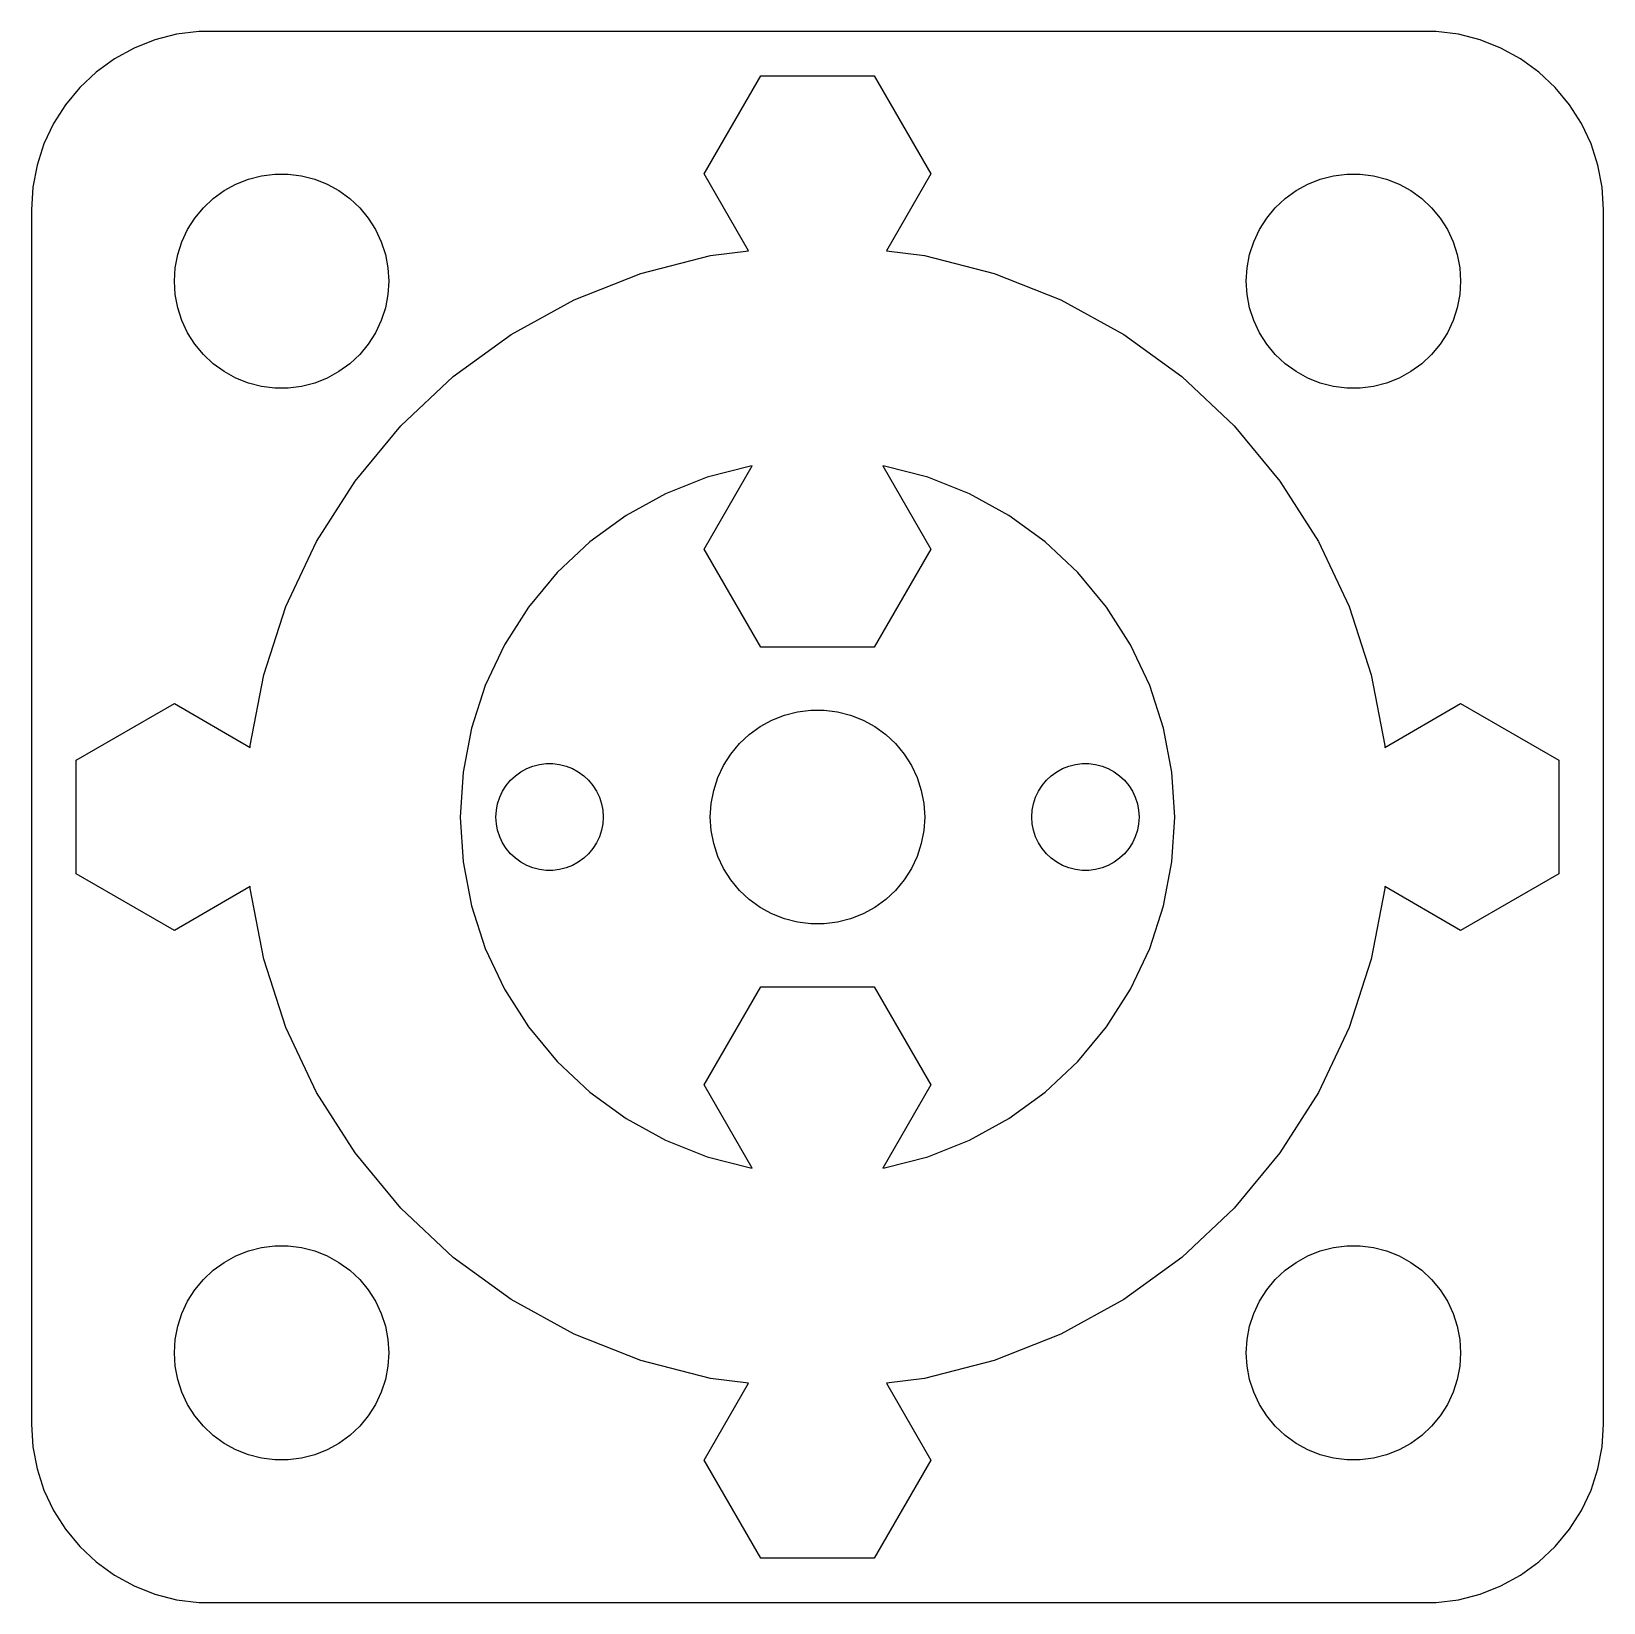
# Model space of a CAD drawing. Header units: metres. Extents: x -22 to 22, y -22 to 238.
# Drawn here: x -22 to 22, y 32.01 to 75.99 of the extents above; entities that cross this region are included whole.
import ezdxf

# ---------------------------------------------------------------- set-up
doc = ezdxf.new("R2010")
doc.units = ezdxf.units.M

msp = doc.modelspace()

# ---------------------------------------------------------------- linework, layer by layer
for p, q in [((-18.5451, 75.7553), (-19.1289, 75.5241)), ((-17.9369, 75.9114), (-18.5451, 75.7553)), ((-17.3139, 75.9901), (-17.9369, 75.9114)), ((17.3139, 75.9901), (-17.3139, 75.9901)), ((17.9369, 75.9114), (17.3139, 75.9901)), ((18.5451, 75.7553), (17.9369, 75.9114)), ((19.1289, 75.5241), (18.5451, 75.7553)), ((-19.1289, 75.5241), (-19.6791, 75.2216)), ((19.6791, 75.2216), (19.1289, 75.5241)), ((-20.1871, 74.8526), (-20.6448, 74.4227)), ((-19.6791, 75.2216), (-20.1871, 74.8526)), ((20.1871, 74.8526), (19.6791, 75.2216)), ((20.6448, 74.4227), (20.1871, 74.8526)), ((-20.6448, 74.4227), (-21.0451, 73.9389)), ((-3.17349, 72), (-1.58675, 74.7483)), ((-1.58675, 74.7483), (1.58675, 74.7483)), ((1.58675, 74.7483), (3.17349, 72)), ((21.0451, 73.9389), (20.6448, 74.4227)), ((-21.0451, 73.9389), (-21.3815, 73.4088)), ((21.3815, 73.4088), (21.0451, 73.9389)), ((-21.3815, 73.4088), (-21.6489, 72.8406)), ((21.6489, 72.8406), (21.3815, 73.4088)), ((-21.6489, 72.8406), (-21.8429, 72.2434)), ((21.8429, 72.2434), (21.6489, 72.8406)), ((-21.8429, 72.2434), (-21.9606, 71.6267)), ((21.9606, 71.6267), (21.8429, 72.2434)), ((-16.2773, 71.7145), (-15.927, 71.8532)), ((-15.927, 71.8532), (-15.5621, 71.9469)), ((-15.5621, 71.9469), (-15.1884, 71.9941)), ((-15.1884, 71.9941), (-14.8116, 71.9941)), ((-14.8116, 71.9941), (-14.4379, 71.9469)), ((-14.4379, 71.9469), (-14.0729, 71.8532)), ((-14.0729, 71.8532), (-13.7227, 71.7145)), ((-1.93285, 69.8512), (-3.17349, 72)), ((3.17349, 72), (1.93285, 69.8512)), ((13.7227, 71.7145), (14.0729, 71.8532)), ((14.0729, 71.8532), (14.4379, 71.9469)), ((14.4379, 71.9469), (14.8116, 71.9941)), ((14.8116, 71.9941), (15.1884, 71.9941)), ((15.1884, 71.9941), (15.5621, 71.9469)), ((15.5621, 71.9469), (15.927, 71.8532)), ((15.927, 71.8532), (16.2773, 71.7145)), ((-21.9606, 71.6267), (-22, 71)), ((-17.1869, 71.0536), (-16.9123, 71.3115)), ((-16.9123, 71.3115), (-16.6075, 71.533)), ((-16.6075, 71.533), (-16.2773, 71.7145)), ((-13.7227, 71.7145), (-13.3925, 71.533)), ((-13.3925, 71.533), (-13.0877, 71.3115)), ((-13.0877, 71.3115), (-12.8131, 71.0536)), ((12.8131, 71.0536), (13.0877, 71.3115)), ((13.0877, 71.3115), (13.3925, 71.533)), ((13.3925, 71.533), (13.7227, 71.7145)), ((16.2773, 71.7145), (16.6075, 71.533)), ((16.6075, 71.533), (16.9123, 71.3115)), ((16.9123, 71.3115), (17.1869, 71.0536)), ((22, 71), (21.9606, 71.6267)), ((-22, 71), (-22, 37)), ((-17.427, 70.7634), (-17.1869, 71.0536)), ((-12.8131, 71.0536), (-12.5729, 70.7634)), ((12.5729, 70.7634), (12.8131, 71.0536)), ((17.1869, 71.0536), (17.427, 70.7634)), ((22, 37), (22, 71)), ((-17.7893, 70.1044), (-17.6289, 70.4453)), ((-17.6289, 70.4453), (-17.427, 70.7634)), ((-12.5729, 70.7634), (-12.3711, 70.4453)), ((-12.3711, 70.4453), (-12.2107, 70.1044)), ((12.2107, 70.1044), (12.3711, 70.4453)), ((12.3711, 70.4453), (12.5729, 70.7634)), ((17.427, 70.7634), (17.6289, 70.4453)), ((17.6289, 70.4453), (17.7893, 70.1044)), ((-17.9057, 69.7461), (-17.7893, 70.1044)), ((-12.2107, 70.1044), (-12.0942, 69.7461)), ((12.0942, 69.7461), (12.2107, 70.1044)), ((17.7893, 70.1044), (17.9057, 69.7461)), ((-17.9763, 69.376), (-17.9057, 69.7461)), ((-12.0942, 69.7461), (-12.0237, 69.376)), ((-4.94426, 69.2169), (-2.99809, 69.7166)), ((-2.99809, 69.7166), (-1.93285, 69.8512)), ((1.93285, 69.8512), (2.99809, 69.7166)), ((2.99809, 69.7166), (4.94426, 69.2169)), ((12.0237, 69.376), (12.0942, 69.7461)), ((17.9057, 69.7461), (17.9763, 69.376)), ((-18, 69), (-17.9763, 69.376)), ((-12.0237, 69.376), (-12, 69)), ((-6.81245, 68.4772), (-4.94426, 69.2169)), ((4.94426, 69.2169), (6.81245, 68.4772)), ((12, 69), (12.0237, 69.376)), ((17.9763, 69.376), (18, 69)), ((-17.9763, 68.624), (-18, 69)), ((-12, 69), (-12.0237, 68.624)), ((12.0237, 68.624), (12, 69)), ((18, 69), (17.9763, 68.624)), ((-17.9057, 68.2539), (-17.9763, 68.624)), ((-17.7893, 67.8956), (-17.9057, 68.2539)), ((-12.0942, 68.2539), (-12.2107, 67.8956)), ((-12.0237, 68.624), (-12.0942, 68.2539)), ((-8.57323, 67.5092), (-6.81245, 68.4772)), ((6.81245, 68.4772), (8.57323, 67.5092)), ((12.0942, 68.2539), (12.0237, 68.624)), ((12.2107, 67.8956), (12.0942, 68.2539)), ((17.9057, 68.2539), (17.7893, 67.8956)), ((17.9763, 68.624), (17.9057, 68.2539)), ((-17.6289, 67.5547), (-17.7893, 67.8956)), ((-12.2107, 67.8956), (-12.3711, 67.5547)), ((12.3711, 67.5547), (12.2107, 67.8956)), ((17.7893, 67.8956), (17.6289, 67.5547)), ((-17.427, 67.2366), (-17.6289, 67.5547)), ((-12.3711, 67.5547), (-12.5729, 67.2366)), ((-10.1988, 66.3282), (-8.57323, 67.5092)), ((8.57323, 67.5092), (10.1988, 66.3282)), ((12.5729, 67.2366), (12.3711, 67.5547)), ((17.6289, 67.5547), (17.427, 67.2366)), ((-17.1869, 66.9464), (-17.427, 67.2366)), ((-16.9123, 66.6884), (-17.1869, 66.9464)), ((-12.8131, 66.9464), (-13.0877, 66.6884)), ((-12.5729, 67.2366), (-12.8131, 66.9464)), ((12.8131, 66.9464), (12.5729, 67.2366)), ((13.0877, 66.6884), (12.8131, 66.9464)), ((17.1869, 66.9464), (16.9123, 66.6884)), ((17.427, 67.2366), (17.1869, 66.9464)), ((-16.6075, 66.467), (-16.9123, 66.6884)), ((-16.2773, 66.2855), (-16.6075, 66.467)), ((-13.3925, 66.467), (-13.7227, 66.2855)), ((-13.0877, 66.6884), (-13.3925, 66.467)), ((13.3925, 66.467), (13.0877, 66.6884)), ((13.7227, 66.2855), (13.3925, 66.467)), ((16.6075, 66.467), (16.2773, 66.2855)), ((16.9123, 66.6884), (16.6075, 66.467)), ((-15.927, 66.1468), (-16.2773, 66.2855)), ((-15.5621, 66.0531), (-15.927, 66.1468)), ((-15.1884, 66.0059), (-15.5621, 66.0531)), ((-14.8116, 66.0059), (-15.1884, 66.0059)), ((-14.4379, 66.0531), (-14.8116, 66.0059)), ((-14.0729, 66.1468), (-14.4379, 66.0531)), ((-13.7227, 66.2855), (-14.0729, 66.1468)), ((-11.6635, 64.9527), (-10.1988, 66.3282)), ((10.1988, 66.3282), (11.6635, 64.9527)), ((14.0729, 66.1468), (13.7227, 66.2855)), ((14.4379, 66.0531), (14.0729, 66.1468)), ((14.8116, 66.0059), (14.4379, 66.0531)), ((15.1884, 66.0059), (14.8116, 66.0059)), ((15.5621, 66.0531), (15.1884, 66.0059)), ((15.927, 66.1468), (15.5621, 66.0531)), ((16.2773, 66.2855), (15.927, 66.1468)), ((-12.9443, 63.4046), (-11.6635, 64.9527)), ((11.6635, 64.9527), (12.9443, 63.4046)), ((-3.17349, 61.5), (-1.82912, 63.8285)), ((-1.87381, 63.8229), (-3.09016, 63.5106)), ((-1.82912, 63.8285), (-1.87381, 63.8229)), ((1.87381, 63.8229), (1.82912, 63.8285)), ((1.82912, 63.8285), (3.17349, 61.5)), ((3.09016, 63.5106), (1.87381, 63.8229)), ((-14.0209, 61.7081), (-12.9443, 63.4046)), ((-3.09016, 63.5106), (-4.25778, 63.0483)), ((4.25778, 63.0483), (3.09016, 63.5106)), ((12.9443, 63.4046), (14.0209, 61.7081)), ((-4.25778, 63.0483), (-5.35826, 62.4433)), ((5.35826, 62.4433), (4.25778, 63.0483)), ((-5.35826, 62.4433), (-6.37424, 61.7051)), ((6.37424, 61.7051), (5.35826, 62.4433)), ((-14.8764, 59.89), (-14.0209, 61.7081)), ((-6.37424, 61.7051), (-7.28967, 60.8455)), ((7.28967, 60.8455), (6.37424, 61.7051)), ((14.0209, 61.7081), (14.8764, 59.89)), ((-1.58675, 58.7517), (-3.17349, 61.5)), ((3.17349, 61.5), (1.58675, 58.7517)), ((-7.28967, 60.8455), (-8.09016, 59.8778)), ((8.09016, 59.8778), (7.28967, 60.8455)), ((-15.4973, 57.979), (-14.8764, 59.89)), ((-8.09016, 59.8778), (-8.76306, 58.8175)), ((8.76306, 58.8175), (8.09016, 59.8778)), ((14.8764, 59.89), (15.4973, 57.979)), ((-8.76306, 58.8175), (-9.29776, 57.6812)), ((1.58675, 58.7517), (-1.58675, 58.7517)), ((9.29776, 57.6812), (8.76306, 58.8175)), ((-15.8738, 56.0053), (-15.4973, 57.979)), ((-9.29776, 57.6812), (-9.68582, 56.4869)), ((9.68582, 56.4869), (9.29776, 57.6812)), ((15.4973, 57.979), (15.8738, 56.0053)), ((-20.7483, 55.5867), (-18, 57.1735)), ((-18, 57.1735), (-15.8774, 55.948)), ((-1.27733, 56.7145), (-0.927048, 56.8532)), ((-0.927048, 56.8532), (-0.562134, 56.9469)), ((-0.562134, 56.9469), (-0.18837, 56.9941)), ((-0.18837, 56.9941), (0.18837, 56.9941)), ((0.18837, 56.9941), (0.562134, 56.9469)), ((0.562134, 56.9469), (0.927048, 56.8532)), ((0.927048, 56.8532), (1.27733, 56.7145)), ((15.8774, 55.948), (18, 57.1735)), ((18, 57.1735), (20.7483, 55.5867)), ((-9.68582, 56.4869), (-9.92114, 55.2533)), ((-1.91226, 56.3115), (-1.60747, 56.533)), ((-1.60747, 56.533), (-1.27733, 56.7145)), ((1.27733, 56.7145), (1.60747, 56.533)), ((1.60747, 56.533), (1.91226, 56.3115)), ((9.92114, 55.2533), (9.68582, 56.4869)), ((-15.8774, 55.948), (-15.8738, 56.0053)), ((-2.42705, 55.7634), (-2.1869, 56.0536)), ((-2.1869, 56.0536), (-1.91226, 56.3115)), ((1.91226, 56.3115), (2.1869, 56.0536)), ((2.1869, 56.0536), (2.42705, 55.7634)), ((15.8738, 56.0053), (15.8774, 55.948)), ((-20.7483, 52.4133), (-20.7483, 55.5867)), ((-7.96352, 55.4266), (-7.78107, 55.4734)), ((-7.78107, 55.4734), (-7.59418, 55.497)), ((-7.59418, 55.497), (-7.40581, 55.497)), ((-7.40581, 55.497), (-7.21892, 55.4734)), ((-7.21892, 55.4734), (-7.03647, 55.4266)), ((-2.78932, 55.1044), (-2.62891, 55.4453)), ((-2.62891, 55.4453), (-2.42705, 55.7634)), ((2.42705, 55.7634), (2.62891, 55.4453)), ((2.62891, 55.4453), (2.78932, 55.1044)), ((7.03647, 55.4266), (7.21892, 55.4734)), ((7.21892, 55.4734), (7.40581, 55.497)), ((7.40581, 55.497), (7.59418, 55.497)), ((7.59418, 55.497), (7.78107, 55.4734)), ((7.78107, 55.4734), (7.96352, 55.4266)), ((20.7483, 55.5867), (20.7483, 52.4133)), ((-9.92114, 55.2533), (-10, 54)), ((-8.71352, 54.8817), (-8.59344, 55.0268)), ((-8.59344, 55.0268), (-8.45613, 55.1558)), ((-8.45613, 55.1558), (-8.30373, 55.2665)), ((-8.30373, 55.2665), (-8.13866, 55.3572)), ((-8.13866, 55.3572), (-7.96352, 55.4266)), ((-7.03647, 55.4266), (-6.86133, 55.3572)), ((-6.86133, 55.3572), (-6.69626, 55.2665)), ((-6.69626, 55.2665), (-6.54385, 55.1558)), ((-6.54385, 55.1558), (-6.40654, 55.0268)), ((-6.40654, 55.0268), (-6.28647, 54.8817)), ((-2.90575, 54.7461), (-2.78932, 55.1044)), ((2.78932, 55.1044), (2.90575, 54.7461)), ((6.28647, 54.8817), (6.40654, 55.0268)), ((6.40654, 55.0268), (6.54385, 55.1558)), ((6.54385, 55.1558), (6.69626, 55.2665)), ((6.69626, 55.2665), (6.86133, 55.3572)), ((6.86133, 55.3572), (7.03647, 55.4266)), ((7.96352, 55.4266), (8.13866, 55.3572)), ((8.13866, 55.3572), (8.30373, 55.2665)), ((8.30373, 55.2665), (8.45613, 55.1558)), ((8.45613, 55.1558), (8.59344, 55.0268)), ((8.59344, 55.0268), (8.71352, 54.8817)), ((10, 54), (9.92114, 55.2533)), ((-8.89465, 54.5522), (-8.81445, 54.7226)), ((-8.81445, 54.7226), (-8.71352, 54.8817)), ((-6.28647, 54.8817), (-6.18553, 54.7226)), ((-6.18553, 54.7226), (-6.10533, 54.5522)), ((-2.97633, 54.376), (-2.90575, 54.7461)), ((2.90575, 54.7461), (2.97633, 54.376)), ((6.10533, 54.5522), (6.18553, 54.7226)), ((6.18553, 54.7226), (6.28647, 54.8817)), ((8.71352, 54.8817), (8.81445, 54.7226)), ((8.81445, 54.7226), (8.89465, 54.5522)), ((-9, 54), (-8.98816, 54.188)), ((-8.98816, 54.188), (-8.95287, 54.373)), ((-8.95287, 54.373), (-8.89465, 54.5522)), ((-6.10533, 54.5522), (-6.04712, 54.373)), ((-6.04712, 54.373), (-6.01183, 54.188)), ((-6.01183, 54.188), (-6, 54)), ((-3, 54), (-2.97633, 54.376)), ((2.97633, 54.376), (3, 54)), ((6, 54), (6.01183, 54.188)), ((6.01183, 54.188), (6.04712, 54.373)), ((6.04712, 54.373), (6.10533, 54.5522)), ((8.89465, 54.5522), (8.95287, 54.373)), ((8.95287, 54.373), (8.98816, 54.188)), ((8.98816, 54.188), (9, 54)), ((-10, 54), (-9.92114, 52.7467)), ((-8.98816, 53.812), (-9, 54)), ((-8.95287, 53.627), (-8.98816, 53.812)), ((-6.01183, 53.812), (-6.04712, 53.627)), ((-6, 54), (-6.01183, 53.812)), ((-2.97633, 53.624), (-3, 54)), ((3, 54), (2.97633, 53.624)), ((6.01183, 53.812), (6, 54)), ((6.04712, 53.627), (6.01183, 53.812)), ((8.98816, 53.812), (8.95287, 53.627)), ((9, 54), (8.98816, 53.812)), ((9.92114, 52.7467), (10, 54)), ((-8.89465, 53.4478), (-8.95287, 53.627)), ((-8.81445, 53.2774), (-8.89465, 53.4478)), ((-8.71352, 53.1183), (-8.81445, 53.2774)), ((-6.18553, 53.2774), (-6.28647, 53.1183)), ((-6.10533, 53.4478), (-6.18553, 53.2774)), ((-6.04712, 53.627), (-6.10533, 53.4478)), ((-2.90575, 53.2539), (-2.97633, 53.624)), ((-2.78932, 52.8956), (-2.90575, 53.2539)), ((2.90575, 53.2539), (2.78932, 52.8956)), ((2.97633, 53.624), (2.90575, 53.2539)), ((6.10533, 53.4478), (6.04712, 53.627)), ((6.18553, 53.2774), (6.10533, 53.4478)), ((6.28647, 53.1183), (6.18553, 53.2774)), ((8.81445, 53.2774), (8.71352, 53.1183)), ((8.89465, 53.4478), (8.81445, 53.2774)), ((8.95287, 53.627), (8.89465, 53.4478)), ((-8.59344, 52.9732), (-8.71352, 53.1183)), ((-8.45613, 52.8442), (-8.59344, 52.9732)), ((-8.30373, 52.7335), (-8.45613, 52.8442)), ((-6.54385, 52.8442), (-6.69626, 52.7335)), ((-6.40654, 52.9732), (-6.54385, 52.8442)), ((-6.28647, 53.1183), (-6.40654, 52.9732)), ((-2.62891, 52.5547), (-2.78932, 52.8956)), ((2.78932, 52.8956), (2.62891, 52.5547)), ((6.40654, 52.9732), (6.28647, 53.1183)), ((6.54385, 52.8442), (6.40654, 52.9732)), ((6.69626, 52.7335), (6.54385, 52.8442)), ((8.45613, 52.8442), (8.30373, 52.7335)), ((8.59344, 52.9732), (8.45613, 52.8442)), ((8.71352, 53.1183), (8.59344, 52.9732)), ((-18, 50.8265), (-20.7483, 52.4133)), ((-9.92114, 52.7467), (-9.68582, 51.5131)), ((-8.13866, 52.6428), (-8.30373, 52.7335)), ((-7.96352, 52.5734), (-8.13866, 52.6428)), ((-7.78107, 52.5266), (-7.96352, 52.5734)), ((-7.59418, 52.503), (-7.78107, 52.5266)), ((-7.40581, 52.503), (-7.59418, 52.503)), ((-7.21892, 52.5266), (-7.40581, 52.503)), ((-7.03647, 52.5734), (-7.21892, 52.5266)), ((-6.86133, 52.6428), (-7.03647, 52.5734)), ((-6.69626, 52.7335), (-6.86133, 52.6428)), ((-2.42705, 52.2366), (-2.62891, 52.5547)), ((2.62891, 52.5547), (2.42705, 52.2366)), ((6.86133, 52.6428), (6.69626, 52.7335)), ((7.03647, 52.5734), (6.86133, 52.6428)), ((7.21892, 52.5266), (7.03647, 52.5734)), ((7.40581, 52.503), (7.21892, 52.5266)), ((7.59418, 52.503), (7.40581, 52.503)), ((7.78107, 52.5266), (7.59418, 52.503)), ((7.96352, 52.5734), (7.78107, 52.5266)), ((8.13866, 52.6428), (7.96352, 52.5734)), ((8.30373, 52.7335), (8.13866, 52.6428)), ((9.68582, 51.5131), (9.92114, 52.7467)), ((20.7483, 52.4133), (18, 50.8265)), ((-15.8774, 52.052), (-18, 50.8265)), ((-15.8738, 51.9947), (-15.8774, 52.052)), ((-15.4973, 50.021), (-15.8738, 51.9947)), ((-2.1869, 51.9464), (-2.42705, 52.2366)), ((-1.91226, 51.6885), (-2.1869, 51.9464)), ((2.1869, 51.9464), (1.91226, 51.6885)), ((2.42705, 52.2366), (2.1869, 51.9464)), ((15.8738, 51.9947), (15.4973, 50.021)), ((15.8774, 52.052), (15.8738, 51.9947)), ((18, 50.8265), (15.8774, 52.052)), ((-9.68582, 51.5131), (-9.29776, 50.3188)), ((-1.60747, 51.467), (-1.91226, 51.6885)), ((1.91226, 51.6885), (1.60747, 51.467)), ((9.29776, 50.3188), (9.68582, 51.5131)), ((-1.27733, 51.2855), (-1.60747, 51.467)), ((-0.927048, 51.1468), (-1.27733, 51.2855)), ((-0.562134, 51.0531), (-0.927048, 51.1468)), ((-0.18837, 51.0059), (-0.562134, 51.0531)), ((0.562134, 51.0531), (0.18837, 51.0059)), ((0.927048, 51.1468), (0.562134, 51.0531)), ((1.27733, 51.2855), (0.927048, 51.1468)), ((1.60747, 51.467), (1.27733, 51.2855)), ((0.18837, 51.0059), (-0.18837, 51.0059)), ((-9.29776, 50.3188), (-8.76306, 49.1825)), ((8.76306, 49.1825), (9.29776, 50.3188)), ((-14.8764, 48.11), (-15.4973, 50.021)), ((15.4973, 50.021), (14.8764, 48.11)), ((-8.76306, 49.1825), (-8.09016, 48.1222)), ((-3.17349, 46.5), (-1.58675, 49.2483)), ((-1.58675, 49.2483), (1.58675, 49.2483)), ((1.58675, 49.2483), (3.17349, 46.5)), ((8.09016, 48.1222), (8.76306, 49.1825)), ((-14.0209, 46.2919), (-14.8764, 48.11)), ((-8.09016, 48.1222), (-7.28967, 47.1545)), ((7.28967, 47.1545), (8.09016, 48.1222)), ((14.8764, 48.11), (14.0209, 46.2919)), ((-7.28967, 47.1545), (-6.37424, 46.2949)), ((6.37424, 46.2949), (7.28967, 47.1545)), ((-12.9443, 44.5954), (-14.0209, 46.2919)), ((-6.37424, 46.2949), (-5.35826, 45.5567)), ((-1.82912, 44.1715), (-3.17349, 46.5)), ((3.17349, 46.5), (1.82912, 44.1715)), ((5.35826, 45.5567), (6.37424, 46.2949)), ((14.0209, 46.2919), (12.9443, 44.5954)), ((-5.35826, 45.5567), (-4.25778, 44.9517)), ((4.25778, 44.9517), (5.35826, 45.5567)), ((-4.25778, 44.9517), (-3.09016, 44.4894)), ((3.09016, 44.4894), (4.25778, 44.9517)), ((-11.6635, 43.0473), (-12.9443, 44.5954)), ((-3.09016, 44.4894), (-1.87381, 44.1771)), ((1.87381, 44.1771), (3.09016, 44.4894)), ((12.9443, 44.5954), (11.6635, 43.0473)), ((-1.87381, 44.1771), (-1.82912, 44.1715)), ((1.82912, 44.1715), (1.87381, 44.1771)), ((-10.1988, 41.6718), (-11.6635, 43.0473)), ((11.6635, 43.0473), (10.1988, 41.6718)), ((-16.2773, 41.7145), (-15.927, 41.8532)), ((-15.927, 41.8532), (-15.5621, 41.9469)), ((-15.5621, 41.9469), (-15.1884, 41.9941)), ((-15.1884, 41.9941), (-14.8116, 41.9941)), ((-14.8116, 41.9941), (-14.4379, 41.9469)), ((-14.4379, 41.9469), (-14.0729, 41.8532)), ((-14.0729, 41.8532), (-13.7227, 41.7145)), ((13.7227, 41.7145), (14.0729, 41.8532)), ((14.0729, 41.8532), (14.4379, 41.9469)), ((14.4379, 41.9469), (14.8116, 41.9941)), ((14.8116, 41.9941), (15.1884, 41.9941)), ((15.1884, 41.9941), (15.5621, 41.9469)), ((15.5621, 41.9469), (15.927, 41.8532)), ((15.927, 41.8532), (16.2773, 41.7145)), ((-16.9123, 41.3116), (-16.6075, 41.533)), ((-16.6075, 41.533), (-16.2773, 41.7145)), ((-13.7227, 41.7145), (-13.3925, 41.533)), ((-13.3925, 41.533), (-13.0877, 41.3116)), ((-8.57323, 40.4908), (-10.1988, 41.6718)), ((10.1988, 41.6718), (8.57323, 40.4908)), ((13.0877, 41.3116), (13.3925, 41.533)), ((13.3925, 41.533), (13.7227, 41.7145)), ((16.2773, 41.7145), (16.6075, 41.533)), ((16.6075, 41.533), (16.9123, 41.3116)), ((-17.427, 40.7634), (-17.1869, 41.0536)), ((-17.1869, 41.0536), (-16.9123, 41.3116)), ((-13.0877, 41.3116), (-12.8131, 41.0536)), ((-12.8131, 41.0536), (-12.5729, 40.7634)), ((12.5729, 40.7634), (12.8131, 41.0536)), ((12.8131, 41.0536), (13.0877, 41.3116)), ((16.9123, 41.3116), (17.1869, 41.0536)), ((17.1869, 41.0536), (17.427, 40.7634)), ((-17.6289, 40.4453), (-17.427, 40.7634)), ((-12.5729, 40.7634), (-12.3711, 40.4453)), ((-6.81245, 39.5228), (-8.57323, 40.4908)), ((8.57323, 40.4908), (6.81245, 39.5228)), ((12.3711, 40.4453), (12.5729, 40.7634)), ((17.427, 40.7634), (17.6289, 40.4453)), ((-17.9057, 39.7461), (-17.7893, 40.1044)), ((-17.7893, 40.1044), (-17.6289, 40.4453)), ((-12.3711, 40.4453), (-12.2107, 40.1044)), ((-12.2107, 40.1044), (-12.0942, 39.7461)), ((12.0942, 39.7461), (12.2107, 40.1044)), ((12.2107, 40.1044), (12.3711, 40.4453)), ((17.6289, 40.4453), (17.7893, 40.1044)), ((17.7893, 40.1044), (17.9057, 39.7461)), ((-17.9763, 39.376), (-17.9057, 39.7461)), ((-12.0942, 39.7461), (-12.0237, 39.376)), ((12.0237, 39.376), (12.0942, 39.7461)), ((17.9057, 39.7461), (17.9763, 39.376)), ((-18, 39), (-17.9763, 39.376)), ((-12.0237, 39.376), (-12, 39)), ((-4.94426, 38.7831), (-6.81245, 39.5228)), ((6.81245, 39.5228), (4.94426, 38.7831)), ((12, 39), (12.0237, 39.376)), ((17.9763, 39.376), (18, 39)), ((-17.9763, 38.624), (-18, 39)), ((-12, 39), (-12.0237, 38.624)), ((-2.99809, 38.2834), (-4.94426, 38.7831)), ((4.94426, 38.7831), (2.99809, 38.2834)), ((12.0237, 38.624), (12, 39)), ((18, 39), (17.9763, 38.624)), ((-17.9057, 38.2539), (-17.9763, 38.624)), ((-12.0237, 38.624), (-12.0942, 38.2539)), ((-1.93285, 38.1488), (-2.99809, 38.2834)), ((2.99809, 38.2834), (1.93285, 38.1488)), ((12.0942, 38.2539), (12.0237, 38.624)), ((17.9763, 38.624), (17.9057, 38.2539)), ((-17.7893, 37.8956), (-17.9057, 38.2539)), ((-17.6289, 37.5547), (-17.7893, 37.8956)), ((-12.2107, 37.8956), (-12.3711, 37.5547)), ((-12.0942, 38.2539), (-12.2107, 37.8956)), ((-3.17349, 36), (-1.93285, 38.1488)), ((1.93285, 38.1488), (3.17349, 36)), ((12.2107, 37.8956), (12.0942, 38.2539)), ((12.3711, 37.5547), (12.2107, 37.8956)), ((17.7893, 37.8956), (17.6289, 37.5547)), ((17.9057, 38.2539), (17.7893, 37.8956)), ((-17.427, 37.2366), (-17.6289, 37.5547)), ((-12.3711, 37.5547), (-12.5729, 37.2366)), ((12.5729, 37.2366), (12.3711, 37.5547)), ((17.6289, 37.5547), (17.427, 37.2366)), ((-22, 37), (-21.9606, 36.3733)), ((-17.1869, 36.9464), (-17.427, 37.2366)), ((-12.5729, 37.2366), (-12.8131, 36.9464)), ((12.8131, 36.9464), (12.5729, 37.2366)), ((17.427, 37.2366), (17.1869, 36.9464)), ((21.9606, 36.3733), (22, 37)), ((-16.9123, 36.6885), (-17.1869, 36.9464)), ((-16.6075, 36.467), (-16.9123, 36.6885)), ((-13.0877, 36.6885), (-13.3925, 36.467)), ((-12.8131, 36.9464), (-13.0877, 36.6885)), ((13.0877, 36.6885), (12.8131, 36.9464)), ((13.3925, 36.467), (13.0877, 36.6885)), ((16.9123, 36.6885), (16.6075, 36.467)), ((17.1869, 36.9464), (16.9123, 36.6885)), ((-21.9606, 36.3733), (-21.8429, 35.7566)), ((-16.2773, 36.2855), (-16.6075, 36.467)), ((-15.927, 36.1468), (-16.2773, 36.2855)), ((-15.5621, 36.0531), (-15.927, 36.1468)), ((-14.0729, 36.1468), (-14.4379, 36.0531)), ((-13.7227, 36.2855), (-14.0729, 36.1468)), ((-13.3925, 36.467), (-13.7227, 36.2855)), ((13.7227, 36.2855), (13.3925, 36.467)), ((14.0729, 36.1468), (13.7227, 36.2855)), ((14.4379, 36.0531), (14.0729, 36.1468)), ((15.927, 36.1468), (15.5621, 36.0531)), ((16.2773, 36.2855), (15.927, 36.1468)), ((16.6075, 36.467), (16.2773, 36.2855)), ((21.8429, 35.7566), (21.9606, 36.3733)), ((-21.8429, 35.7566), (-21.6489, 35.1594)), ((-15.1884, 36.0059), (-15.5621, 36.0531)), ((-14.8116, 36.0059), (-15.1884, 36.0059)), ((-14.4379, 36.0531), (-14.8116, 36.0059)), ((-1.58675, 33.2517), (-3.17349, 36)), ((3.17349, 36), (1.58675, 33.2517)), ((14.8116, 36.0059), (14.4379, 36.0531)), ((15.1884, 36.0059), (14.8116, 36.0059)), ((15.5621, 36.0531), (15.1884, 36.0059)), ((21.6489, 35.1594), (21.8429, 35.7566)), ((-21.6489, 35.1594), (-21.3815, 34.5912)), ((21.3815, 34.5912), (21.6489, 35.1594)), ((-21.3815, 34.5912), (-21.0451, 34.0611)), ((21.0451, 34.0611), (21.3815, 34.5912)), ((-21.0451, 34.0611), (-20.6448, 33.5773)), ((20.6448, 33.5773), (21.0451, 34.0611)), ((-20.6448, 33.5773), (-20.1871, 33.1474)), ((20.1871, 33.1474), (20.6448, 33.5773)), ((-20.1871, 33.1474), (-19.6791, 32.7784)), ((1.58675, 33.2517), (-1.58675, 33.2517)), ((19.6791, 32.7784), (20.1871, 33.1474)), ((-19.6791, 32.7784), (-19.1289, 32.4759)), ((19.1289, 32.4759), (19.6791, 32.7784)), ((-19.1289, 32.4759), (-18.5451, 32.2447)), ((-18.5451, 32.2447), (-17.9369, 32.0886)), ((17.9369, 32.0886), (18.5451, 32.2447)), ((18.5451, 32.2447), (19.1289, 32.4759)), ((-17.9369, 32.0886), (-17.3139, 32.0099)), ((-17.3139, 32.0099), (17.3139, 32.0099)), ((17.3139, 32.0099), (17.9369, 32.0886))]:
    msp.add_line(p, q)

doc.saveas('drawing.dxf')
